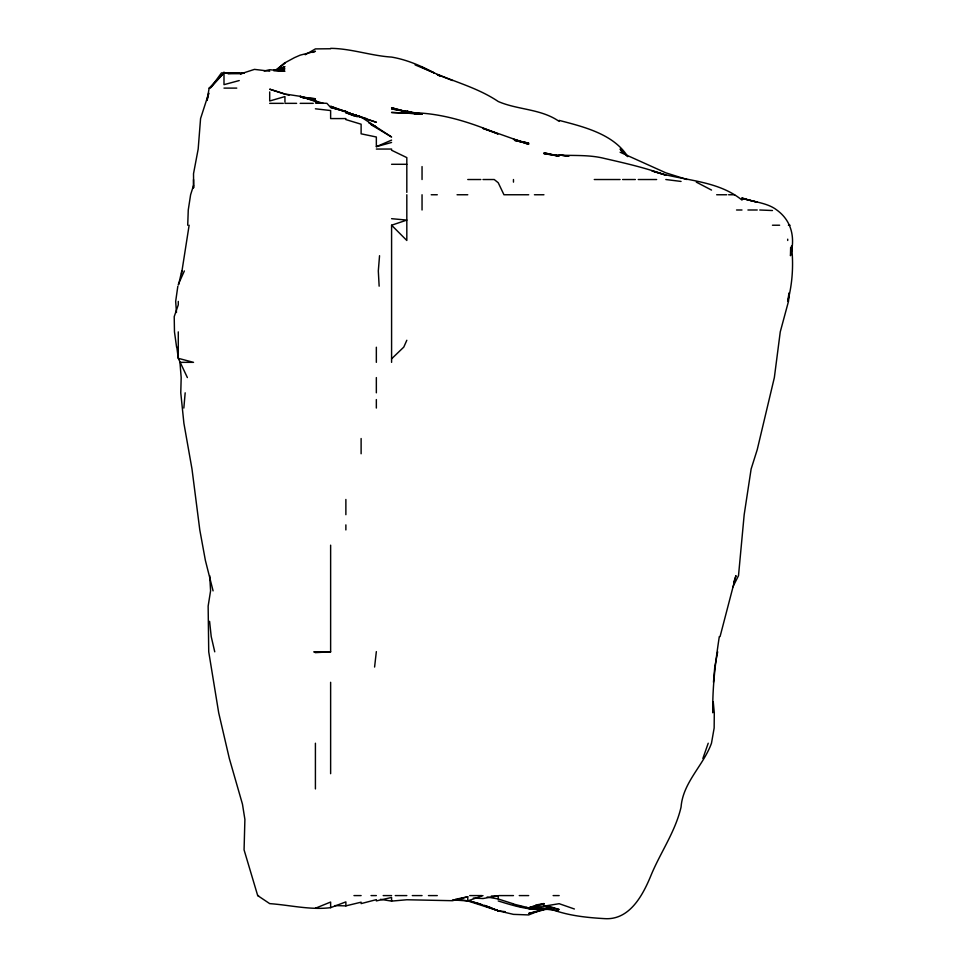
<?xml version="1.0" encoding="UTF-8"?>
<svg xmlns="http://www.w3.org/2000/svg" width="967" height="967" viewBox="0 0 967 967"><rect width="100%" height="100%" fill="white"/><g stroke="black" fill="none" stroke-linecap="round" stroke-linejoin="round"><path stroke-width="1.45" d="M712.8 701.679L712.764 712.764C712.365 687.102 715.459 661.851 719.303 636.588M790.655 247.395L790.462 255.699C795.333 238.184 792.021 221.044 776.779 209.996C766.94 202.405 753.341 202.26 741.991 197.788L741.991 200.072C716.414 179.342 681.856 181.107 651.963 170.857L665.816 175.196C645.992 167.968 625.407 163.23 604.871 158.552C584.793 153.366 564.124 157.101 543.938 153.608L559.168 156.098L543.938 152.798L557.79 156.11M187.719 225.226L188.263 209.996L190.608 194.754L193.521 185.543M181.542 273.709L189.133 225.226M379.548 255.699L378.315 270.929L379.149 286.172M713.477 682.291L714.758 667.049L717.671 651.818M183.839 408.05L185.18 392.82M789.338 293.098L788.48 301.402L780.26 331.874L774.349 377.577L757.234 449.655L751.129 468.995L744.179 514.698L738.51 575.643L732.805 587.066M374.592 667.049L376.344 651.613M177.843 286.172L175.668 301.402L176.477 312.486M788.987 293.098L787.706 301.402C792.541 283.488 793.653 264.414 791.502 246.005M206.986 100.375L209.174 88.106L223.993 72.876L244.313 72.876L240.505 73.855M207.131 100.435L208.763 93.134L200.568 118.578L198.175 149.051L193.521 173.709L193.642 187.743M178.593 284.781L181.76 270.929M720.064 636.588L735.96 575.643L733.663 582.569M702.876 758.466L708.219 743.224M406.817 340.263L403.771 347.117L391.587 358.817M178.279 284.528L184.371 270.929M211.217 86.933L221.503 72.876L239.236 73.589M211.338 87.018L223.993 72.876M284.939 62.807L278.254 68.85L284.939 62.807L294.464 57.645L300.169 55.155L315.411 51.275L312.631 52.436M275.583 70.168L284.939 62.94M240.167 74.024L254.454 69.382L269.696 71.195M305.246 54.732L315.411 48.906L330.629 48.749M277.215 70.398L284.939 66.675L275.244 70.24M550.864 908.424L543.938 909.222L540.65 910.817L528.695 913.428L538.945 910.817L528.695 914.927L513.465 914.371L498.247 910.817L484.382 905.354L498.223 910.769L467.762 900.93L460.836 899.745M315.411 108.8L330.629 110.54L330.629 118.578L345.872 118.578L345.872 119.594L361.114 124.211L361.114 133.821L376.344 137L376.344 146.682L391.587 140.118M315.411 908.243L330.629 902.042L330.629 907.662C310.153 910.201 290.027 905.076 269.696 903.625L257.693 895.587L244.071 849.872L244.893 819.412L242.463 804.169L229.324 758.466L218.687 712.764L208.727 651.818L208.147 606.116L210.576 590.873L209.706 575.643M330.629 907.662L345.872 901.885L345.872 905.874L334.787 905.596M452.52 899.902L467.762 900.93L482.992 895.587M391.587 362.347L391.587 225.226L406.817 220.089L391.587 218.687M713.223 701.679L714.287 712.764L714.154 727.994L711.482 743.224C703.347 765.671 682.968 782.315 681.058 807.094C675.28 832.043 660.014 853.039 650.573 876.416C642.547 895.732 629.372 920.161 604.871 918.65C584.068 917.453 562.999 915.133 543.938 906.152L543.938 903.589L528.695 907.856L513.465 904.06M376.344 146.682L391.587 142.451M239.236 80.551L223.993 84.661L223.993 72.054M467.762 900.93L467.762 896.796L452.52 900.7L406.817 899.757L391.587 901.111L380.502 899.322M345.872 905.874L361.114 902.187L361.114 903.601L376.344 899.648L376.344 900.906L391.587 897.461L391.587 901.111M264.16 70.99L269.696 69.733L284.939 71.207L273.854 70.784M279.39 70.108L284.939 68.862L273.854 70.144M455.288 899.334L467.762 896.796M513.465 903.867L498.223 898.972L498.223 895.841L482.992 898.536L473.298 898.077M535.621 905.052L543.938 903.589M550.864 908.859C533.155 911.688 515.048 906.188 498.223 900.954M543.938 909.222L550.864 908.545M330.629 651.818L315.411 652.64L313.792 651.818L330.629 651.818L330.629 545.17M228.152 73.855L239.236 73.383M491.309 896.034L498.223 895.841M531.463 908.496L528.695 908.569L543.938 909.911L537.011 908.569M532.853 906.248L543.938 906.176L559.168 903.698L574.398 908.992M209.174 88.106L210.504 88.106M223.993 88.106L236.758 88.106M269.696 103.348L283.319 103.348M284.939 103.348L296.615 103.348M300.169 103.348L313.26 103.348M405.439 111.58L391.587 107.76L406.817 111.785L391.587 108.896L422.047 113.985L406.817 112.704C438.595 112.063 468.753 121.673 497.739 133.821L498.223 133.821M376.344 149.051L391.587 149.051L391.587 150.236L406.817 157.609L406.817 192.385M391.587 164.293L406.817 164.293M467.762 179.524L480.829 179.524M482.992 179.524L494.234 179.524L498.223 182.739L503.964 194.754L528.695 194.754M594.27 179.524L620.113 179.524M622.591 179.524L635.355 179.524M638.244 179.524L656.641 179.524M665.816 179.524L681.058 181.433M431.209 194.754L437.289 194.754M457.065 194.754L467.762 194.754M534.425 194.754L543.938 194.754M716.668 194.754L726.749 194.754M728.61 194.754L734.606 194.754M736.54 209.996L741.991 209.996M747.926 209.996L757.234 209.996M759.748 209.996L772.464 210.528M772.464 225.226L779.632 225.226M788.419 225.226L790.027 225.226M257.693 895.587L258.527 895.587M353.97 895.587L361.114 895.587M371.026 895.587L376.344 895.587M383.186 895.587L391.587 895.587M395.261 895.587L406.817 895.587M412.293 895.587L422.047 895.587M428.454 895.587L437.289 895.587M469.708 895.587L481.88 895.587M498.779 895.587L513.465 895.587M519.255 895.587L528.695 895.587M553.124 895.587L559.168 895.587M330.629 48.35C351.275 48.543 370.965 55.796 391.587 57.089C406.636 59.652 420.778 65.72 434.183 72.876L415.133 64.91M302.937 97.933L305.705 98.114M309.863 98.38L315.411 98.743L300.169 96.869L315.411 100.181L300.169 96.325L284.939 94.004L269.696 89.182L284.939 94.174M543.938 908.061L530.073 906.998L558.237 910.817M498.307 910.817L505.197 911.676M568.862 156.267L559.168 154.913L567.484 156.146M487.15 897.013L498.223 898.972M517.623 141.134L528.695 143.104L514.855 140.469L528.695 143.479L513.465 139.296L528.695 144.349L499.069 133.821M406.817 111.954L409.585 112.535M412.365 113.103L415.133 113.683L406.817 111.132L416.511 113.671M559.168 120.391C583.5 126.774 613.549 133.917 627.813 156.666M286.317 94.5L289.097 95.141M543.938 905.886L559.168 909.536L549.474 906.417M315.411 100.943L319.195 102.744L300.169 96.325L323.244 103.348L315.411 102.78L326.906 103.348L330.629 107.446L345.872 111.495L357.307 116.814M330.629 107.446L345.872 111.592L356.037 116.258M345.872 111.495L345.872 112.728L361.114 117.043L391.587 137.012L371.268 124.803M480.224 904.024L469.14 900.869L482.992 904.894M366.396 118.578L345.872 112.172L376.344 122.289L345.872 112.172L354.188 115.677M345.872 112.232L361.114 116.91L345.872 112.172M484.382 905.68L491.309 907.832M687.041 179.524L665.816 172.827L620.113 152.23M498.223 133.531L482.992 128.418L497.739 133.821M422.047 67.158C446.766 80.176 474.773 85.688 498.223 101.499C517.961 110.045 540.904 108.679 559.168 121.407M484.382 905.753L498.223 910.769M344.494 111.652L330.629 106.273L345.872 111.592L353.656 115.786M345.872 112.728L352.798 115.387M452.52 80.527L437.289 74.592L439.828 76.127M371.268 124.634L376.344 127.015L368.729 122.797M696.288 182.122L711.531 190.076M627.22 156.158L620.113 149.051L623.679 153.402M391.587 225.226L406.817 240.469L406.817 194.754M187.38 377.577L178.279 358.322L176.816 347.117M214.747 651.818L211.217 636.588L209.585 621.346M213.078 590.873L205.379 560.401L199.794 529.94L191.986 468.995L183.899 423.292L180.769 392.82L181.18 377.577L179.959 362.347L193.521 362.347L178.279 358.322L178.279 331.874M176.586 347.117L174.471 331.874L174.217 316.644L178.279 304.835L178.279 301.402M787.706 239.175L787.706 240.469M513.465 179.524L513.465 182.134M422.047 166.578L422.047 179.524M422.047 194.754L422.047 209.996M376.344 347.226L376.344 362.347M376.344 377.577L376.344 392.82M376.344 399.552L376.344 408.05M361.114 438.522L361.114 453.765M345.872 499.468L345.872 514.698M345.872 524.888L345.872 529.94M330.629 682.291L330.629 773.697M315.411 743.224L315.411 788.939M284.939 102.067L284.939 96.567L269.696 101.003L269.696 91.925M193.521 179.524L193.521 187.743M422.047 113.888L391.587 112.462L422.047 113.888M523.159 907.01L516.233 905.692L523.159 906.973M528.695 908.061L525.927 907.529L528.695 908.061M757.234 202.139L741.991 198.356L757.234 202.236"/></g></svg>
